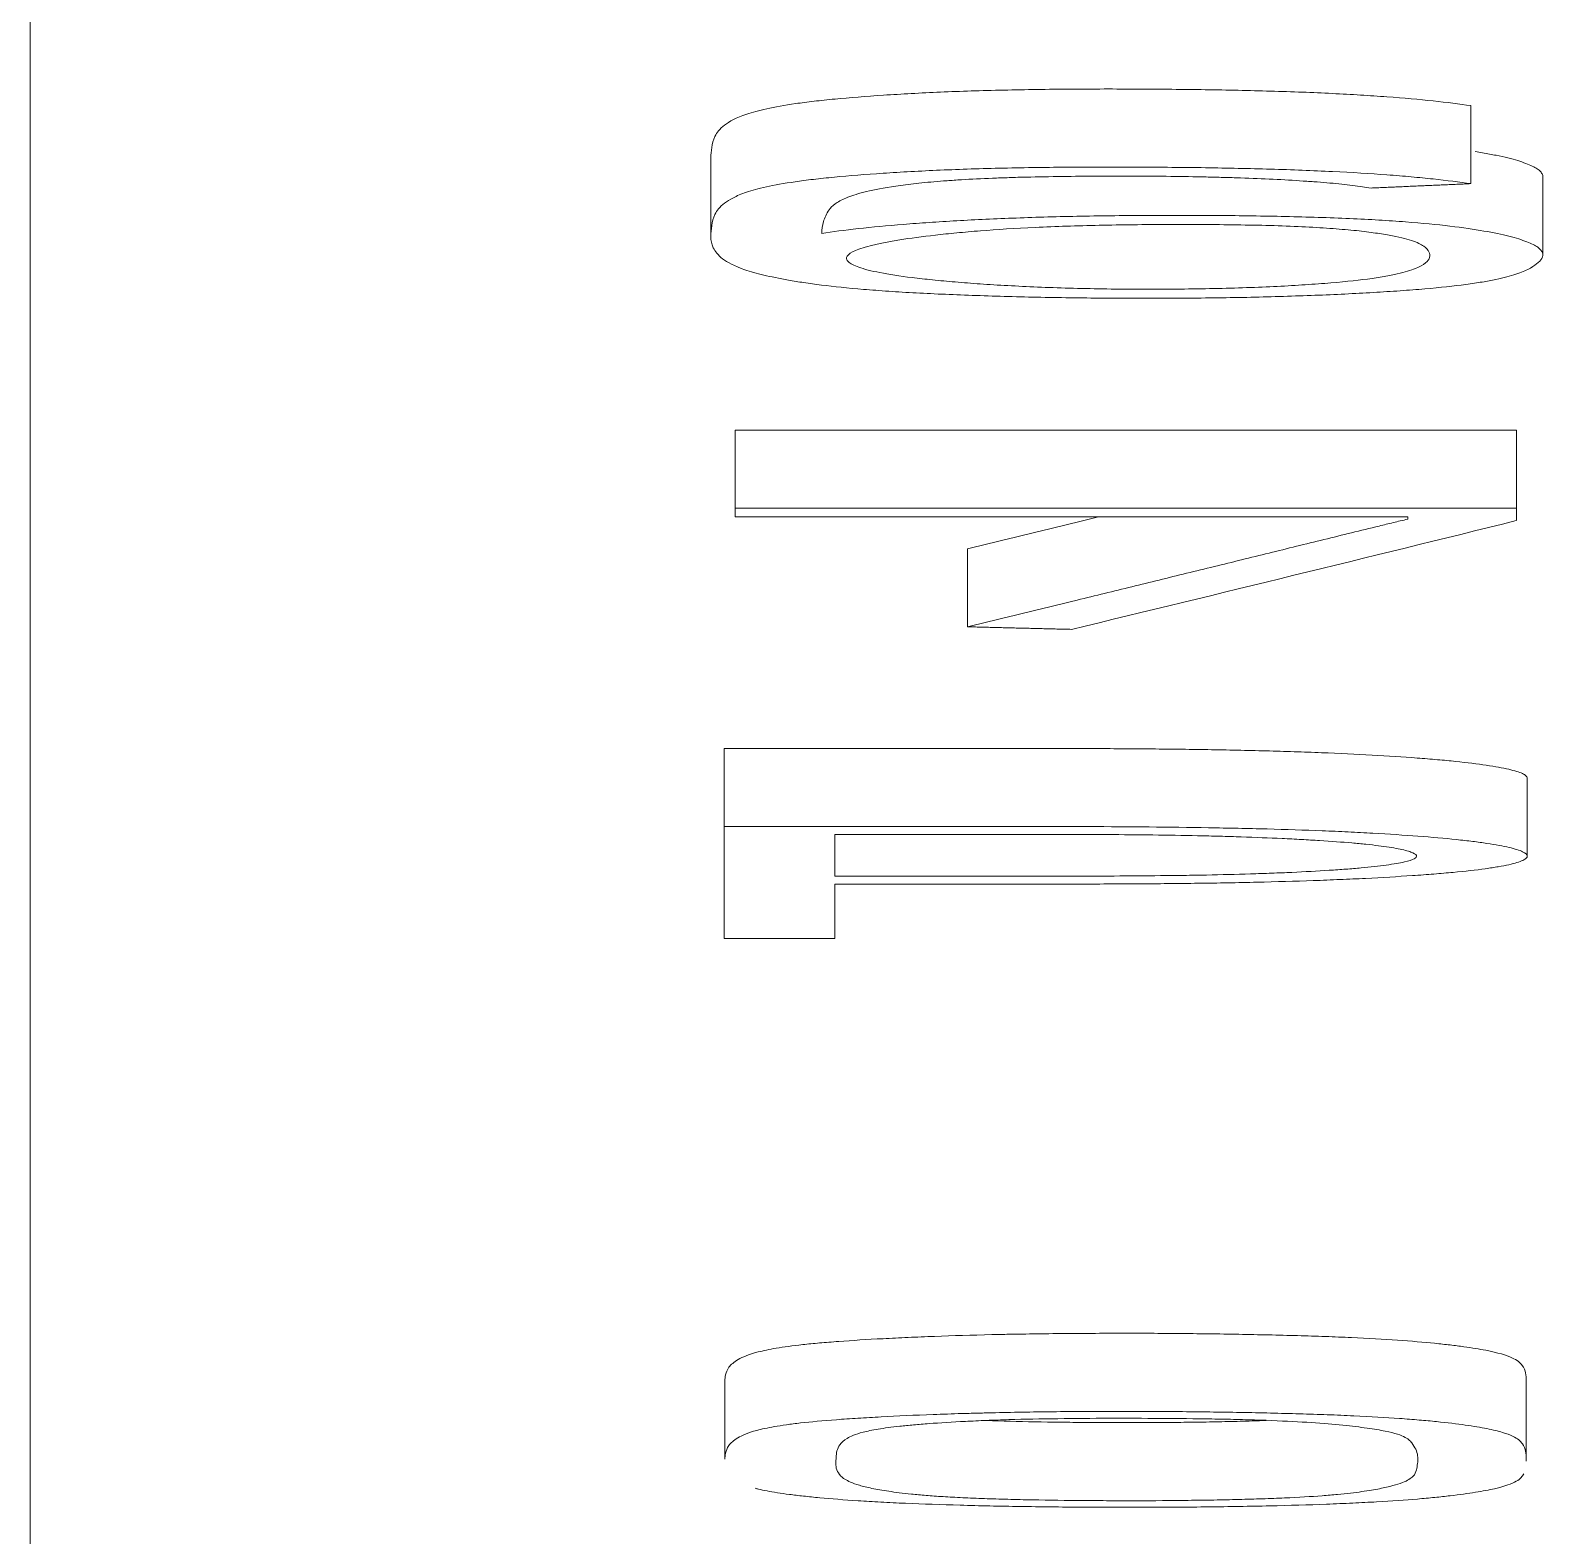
# Model space of a CAD drawing. Header units: millimetres. Extents: x 0 to 594, y 0 to 420.
# Drawn here: x 235.371 to 237.305, y 44.741 to 46.665 of the extents above; entities that cross this region are included whole.
import ezdxf

# ---------------------------------------------------------------- set-up
doc = ezdxf.new("R2010")
doc.units = ezdxf.units.MM
doc.layers.add('1', color=7, linetype='Continuous')

msp = doc.modelspace()

# ---------------------------------------------------------------- linework, layer by layer
at = {"layer": '1', "color": 7, "linetype": 'Continuous', "lineweight": 13}
for p, q in [((235.371, 50.2967), (235.371, 43.1287)), ((237.2121, 46.4686), (237.2121, 46.5683)), ((236.2407, 46.5015), (236.2407, 46.4019)), ((237.304, 46.3777), (237.304, 46.4774)), ((236.2718, 46.0539), (236.2718, 46.1536)), ((237.2704, 46.1536), (236.2718, 46.1536)), ((237.2704, 46.0539), (237.2704, 46.1536)), ((236.2718, 46.0428), (236.2718, 46.0539)), ((236.2718, 46.0539), (237.2704, 46.0539)), ((237.2704, 46.0539), (237.2704, 46.0381)), ((237.1317, 46.0428), (236.2718, 46.0428)), ((237.1317, 46.0398), (237.1317, 46.0428)), ((236.5686, 45.9024), (236.5686, 46.0022)), ((236.2579, 45.6471), (236.2579, 45.7468)), ((237.2842, 45.6094), (237.2842, 45.7091)), ((236.2579, 45.6471), (236.2579, 45.5039)), ((236.3994, 45.5838), (236.3994, 45.6368)), ((236.3994, 45.5039), (236.3994, 45.5737)), ((236.2579, 45.5039), (236.3994, 45.5039)), ((236.2588, 44.9386), (236.2588, 44.8388)), ((237.2828, 44.8362), (237.2828, 44.9361))]:
    msp.add_line(p, q, dxfattribs=at)
msp.add_ellipse((232.3042, 1037.0836), major_axis=(-21.6437, -994.0513), ratio=0.31462, start_param=0.083122, end_param=0.084936, dxfattribs=at)
for points, knots in [([(236.2407, 46.5015), (236.2407, 46.506), (236.2413, 46.5104), (236.2427, 46.5195), (236.2437, 46.5243), (236.2484, 46.5338), (236.2522, 46.5386), (236.2615, 46.5457), (236.2651, 46.5481), (236.2743, 46.5528), (236.2798, 46.5551), (236.2902, 46.5586), (236.2941, 46.5598), (236.3026, 46.5621), (236.3073, 46.5632), (236.3226, 46.5666), (236.3347, 46.5688), (236.3565, 46.5719), (236.3644, 46.5729), (236.3812, 46.5749), (236.3901, 46.5758), (236.4183, 46.5785), (236.4389, 46.5802), (236.473, 46.5824), (236.4848, 46.5831), (236.5091, 46.5844), (236.5216, 46.585), (236.5599, 46.5867), (236.5868, 46.5875), (236.6431, 46.5888), (236.6716, 46.5892), (236.7289, 46.5896), (236.7577, 46.5896), (236.8012, 46.5894), (236.8156, 46.5893), (236.8443, 46.589), (236.8586, 46.5889), (236.901, 46.5882), (236.9288, 46.5876), (236.9699, 46.5864), (236.9834, 46.586), (237.0098, 46.585), (237.0226, 46.5844), (237.0474, 46.5832), (237.0595, 46.5826), (237.0827, 46.5811), (237.094, 46.5804), (237.1265, 46.578), (237.146, 46.5762), (237.1815, 46.5724), (237.1976, 46.5704), (237.2121, 46.5683)], [0, 0, 0, 0, 0.084794, 0.084794, 0.176314, 0.176314, 0.267835, 0.267835, 0.313595, 0.313595, 0.359356, 0.359356, 0.382236, 0.382236, 0.405116, 0.405116, 0.450876, 0.450876, 0.473756, 0.473756, 0.496637, 0.496637, 0.542397, 0.542397, 0.565277, 0.565277, 0.588157, 0.588157, 0.633918, 0.633918, 0.679678, 0.679678, 0.725438, 0.725438, 0.748318, 0.748318, 0.771198, 0.771198, 0.816959, 0.816959, 0.839839, 0.839839, 0.862719, 0.862719, 0.885599, 0.885599, 0.908479, 0.908479, 0.95424, 0.95424, 1, 1, 1, 1]), ([(237.2178, 46.5096), (237.2209, 46.5091), (237.224, 46.5086), (237.2332, 46.507), (237.239, 46.5059), (237.2499, 46.5037), (237.2549, 46.5026), (237.2686, 46.4991), (237.2761, 46.4969), (237.2885, 46.4922), (237.2934, 46.4899), (237.2986, 46.4863), (237.3, 46.4851), (237.3022, 46.4828), (237.303, 46.4816), (237.3038, 46.4794), (237.304, 46.4784), (237.304, 46.4775)], [0, 0, 0, 0, 0.050647, 0.050647, 0.158405, 0.158405, 0.266164, 0.266164, 0.481681, 0.481681, 0.697198, 0.697198, 0.804957, 0.804957, 0.912716, 0.912716, 1, 1, 1, 1]), ([(237.2121, 46.4686), (237.1976, 46.4707), (237.1816, 46.4727), (237.155, 46.4755), (237.1457, 46.4764), (237.1261, 46.4782), (237.1157, 46.4791), (237.0833, 46.4815), (237.0601, 46.4829), (237.0227, 46.4847), (237.0099, 46.4853), (236.9833, 46.4863), (236.9698, 46.4867), (236.9289, 46.4879), (236.9011, 46.4885), (236.8586, 46.4892), (236.8443, 46.4893), (236.8155, 46.4896), (236.801, 46.4897), (236.7577, 46.4899), (236.7289, 46.4899), (236.6859, 46.4896), (236.6716, 46.4894), (236.6431, 46.489), (236.6288, 46.4888), (236.5866, 46.4878), (236.5597, 46.487), (236.5212, 46.4853), (236.5087, 46.4847), (236.4842, 46.4834), (236.4724, 46.4827), (236.4384, 46.4804), (236.4176, 46.4788), (236.3892, 46.476), (236.3802, 46.4751), (236.3634, 46.4731), (236.3557, 46.4721), (236.3342, 46.469), (236.322, 46.4668), (236.3015, 46.4622), (236.2932, 46.4599), (236.2795, 46.4553), (236.2741, 46.453), (236.265, 46.4483), (236.2614, 46.446), (236.2522, 46.4389), (236.2484, 46.4341), (236.2437, 46.4246), (236.2427, 46.4198), (236.2405, 46.4056), (236.2393, 46.3961), (236.2451, 46.3844), (236.2466, 46.382), (236.2505, 46.3773), (236.2528, 46.375), (236.262, 46.368), (236.2708, 46.3633), (236.2878, 46.3575), (236.2915, 46.3564), (236.2995, 46.3541), (236.3038, 46.353), (236.3176, 46.3496), (236.3281, 46.3474), (236.3463, 46.3442), (236.3528, 46.3432), (236.3667, 46.3411), (236.3742, 46.34), (236.3981, 46.3371), (236.4159, 46.3352), (236.4461, 46.3327), (236.4568, 46.3319), (236.4795, 46.3303), (236.4912, 46.3296), (236.5275, 46.3277), (236.5531, 46.3266), (236.5934, 46.3252), (236.6071, 46.3248), (236.6347, 46.324), (236.6486, 46.3237), (236.6907, 46.3229), (236.7192, 46.3225), (236.7625, 46.3222), (236.7771, 46.3221), (236.8063, 46.3221), (236.8208, 46.3221), (236.864, 46.3224), (236.8924, 46.3227), (236.9345, 46.3235), (236.9484, 46.3239), (236.976, 46.3247), (236.9897, 46.3251), (237.0294, 46.3265), (237.0546, 46.3277), (237.0904, 46.3297), (237.1021, 46.3304), (237.1246, 46.3319), (237.1354, 46.3327), (237.166, 46.3352), (237.1841, 46.3371), (237.2077, 46.34), (237.215, 46.3411), (237.2283, 46.3432), (237.2344, 46.3443), (237.2509, 46.3476), (237.2597, 46.3498), (237.2706, 46.3532), (237.2739, 46.3544), (237.2798, 46.3567), (237.2824, 46.3579), (237.2895, 46.3614), (237.2931, 46.3638), (237.3022, 46.3708), (237.3052, 46.3755), (237.3028, 46.3826), (237.3009, 46.3849), (237.2943, 46.3897), (237.2896, 46.392), (237.2773, 46.3968), (237.2698, 46.3991), (237.2518, 46.4037), (237.2412, 46.4059), (237.2161, 46.4103), (237.2018, 46.4124), (237.1689, 46.4163), (237.1503, 46.4182), (237.1178, 46.4206), (237.1064, 46.4214), (237.0825, 46.4228), (237.0701, 46.4234), (237.0442, 46.4246), (237.0307, 46.4251), (237.0031, 46.4259), (236.9892, 46.4263), (236.9469, 46.4273), (236.9181, 46.4277), (236.8742, 46.428), (236.8595, 46.4281), (236.8301, 46.4281), (236.8155, 46.4281), (236.7717, 46.4279), (236.7428, 46.4276), (236.6996, 46.4268), (236.6854, 46.4264), (236.6578, 46.4257), (236.6443, 46.4252), (236.6047, 46.4237), (236.5794, 46.4226), (236.543, 46.4205), (236.5312, 46.4198), (236.5085, 46.4182), (236.4976, 46.4174), (236.4661, 46.4149), (236.4468, 46.4131), (236.4118, 46.4092), (236.3964, 46.4071), (236.3827, 46.405)], [0, 0, 0, 0, 0.015625, 0.015625, 0.023437, 0.023437, 0.03125, 0.03125, 0.046875, 0.046875, 0.054687, 0.054687, 0.0625, 0.0625, 0.078125, 0.078125, 0.085937, 0.085937, 0.09375, 0.09375, 0.109375, 0.109375, 0.117187, 0.117187, 0.125, 0.125, 0.140625, 0.140625, 0.148437, 0.148437, 0.15625, 0.15625, 0.171875, 0.171875, 0.179687, 0.179687, 0.1875, 0.1875, 0.203125, 0.203125, 0.21875, 0.21875, 0.234375, 0.234375, 0.25, 0.25, 0.28125, 0.28125, 0.3125, 0.3125, 0.375, 0.375, 0.390625, 0.390625, 0.40625, 0.40625, 0.4375, 0.4375, 0.445313, 0.445313, 0.453125, 0.453125, 0.46875, 0.46875, 0.476563, 0.476563, 0.484375, 0.484375, 0.5, 0.5, 0.507813, 0.507813, 0.515625, 0.515625, 0.53125, 0.53125, 0.539063, 0.539063, 0.546875, 0.546875, 0.5625, 0.5625, 0.570313, 0.570313, 0.578125, 0.578125, 0.59375, 0.59375, 0.601563, 0.601563, 0.609375, 0.609375, 0.625, 0.625, 0.632813, 0.632813, 0.640625, 0.640625, 0.65625, 0.65625, 0.664063, 0.664063, 0.671875, 0.671875, 0.6875, 0.6875, 0.695313, 0.695313, 0.703125, 0.703125, 0.71875, 0.71875, 0.75, 0.75, 0.765625, 0.765625, 0.78125, 0.78125, 0.796875, 0.796875, 0.8125, 0.8125, 0.828125, 0.828125, 0.84375, 0.84375, 0.851563, 0.851563, 0.859375, 0.859375, 0.867188, 0.867188, 0.875, 0.875, 0.890625, 0.890625, 0.898438, 0.898438, 0.90625, 0.90625, 0.921875, 0.921875, 0.929688, 0.929688, 0.9375, 0.9375, 0.953125, 0.953125, 0.960938, 0.960938, 0.96875, 0.96875, 0.984375, 0.984375, 1, 1, 1, 1]), ([(236.3827, 46.405), (236.3826, 46.41), (236.3833, 46.4151), (236.3855, 46.4226), (236.3864, 46.4251), (236.3887, 46.4302), (236.39, 46.4327), (236.3938, 46.4377), (236.3961, 46.4402), (236.403, 46.4452), (236.4075, 46.4477), (236.4165, 46.4515), (236.4198, 46.4527), (236.4273, 46.4552), (236.4315, 46.4565), (236.4456, 46.4601), (236.4569, 46.4625), (236.4753, 46.4653), (236.4792, 46.4659), (236.4874, 46.467), (236.4917, 46.4675), (236.5053, 46.4691), (236.5152, 46.4701), (236.5313, 46.4715), (236.5368, 46.472), (236.5485, 46.4728), (236.5547, 46.4732), (236.5736, 46.4744), (236.5868, 46.475), (236.6077, 46.4759), (236.6148, 46.4761), (236.6293, 46.4766), (236.6367, 46.4768), (236.6592, 46.4773), (236.6744, 46.4776), (236.7049, 46.478), (236.7202, 46.4781), (236.7511, 46.4783), (236.7668, 46.4783), (236.7978, 46.4782), (236.8132, 46.4781), (236.8437, 46.4777), (236.8663, 46.4774), (236.8885, 46.4768), (236.9032, 46.4764), (236.9105, 46.4762), (236.9322, 46.4754), (236.9461, 46.4749), (236.9728, 46.4736), (236.9857, 46.4728), (237.004, 46.4716), (237.0099, 46.4712), (237.0213, 46.4703), (237.0268, 46.4699), (237.0425, 46.4685), (237.0521, 46.4675), (237.0697, 46.4653), (237.0776, 46.4642), (237.0845, 46.463)], [0, 0, 0, 0, 0.125, 0.125, 0.1875, 0.1875, 0.25, 0.25, 0.3125, 0.3125, 0.375, 0.375, 0.40625, 0.40625, 0.4375, 0.4375, 0.5, 0.5, 0.515625, 0.515625, 0.53125, 0.53125, 0.5625, 0.5625, 0.578125, 0.578125, 0.59375, 0.59375, 0.625, 0.625, 0.640625, 0.640625, 0.65625, 0.65625, 0.6875, 0.6875, 0.71875, 0.71875, 0.75, 0.75, 0.78125, 0.78125, 0.8125, 0.828125, 0.828125, 0.84375, 0.84375, 0.875, 0.875, 0.90625, 0.90625, 0.921875, 0.921875, 0.9375, 0.9375, 0.96875, 0.96875, 1, 1, 1, 1]), ([(236.6556, 46.4127), (236.6815, 46.4139), (236.7088, 46.4148), (236.7514, 46.4157), (236.766, 46.4159), (236.7953, 46.4163), (236.8246, 46.4165), (236.854, 46.4164), (236.8834, 46.4163), (236.8982, 46.4162), (236.9272, 46.4157), (236.9415, 46.4155), (236.9695, 46.4147), (236.9833, 46.4142), (237.0089, 46.413), (237.0208, 46.4123), (237.0429, 46.4107), (237.0532, 46.4098), (237.0716, 46.408), (237.0799, 46.407), (237.0949, 46.4049), (237.1016, 46.4038), (237.1197, 46.4005), (237.1289, 46.3982), (237.1397, 46.3947), (237.1428, 46.3935), (237.148, 46.3912), (237.1501, 46.39), (237.1554, 46.3864), (237.1572, 46.384), (237.1595, 46.3792), (237.1599, 46.3768), (237.158, 46.3697), (237.1528, 46.3649), (237.1353, 46.3578), (237.1279, 46.3555), (237.1131, 46.3521), (237.1075, 46.351), (237.0949, 46.3488), (237.0879, 46.3478), (237.0647, 46.3447), (237.0465, 46.3429), (237.0201, 46.3408), (237.0146, 46.3404), (237.0034, 46.3396), (236.9977, 46.3392), (236.9802, 46.3381), (236.968, 46.3375), (236.9425, 46.3363), (236.9291, 46.3358), (236.9013, 46.335), (236.8731, 46.3343), (236.8442, 46.3339), (236.8148, 46.3337), (236.7999, 46.3337), (236.7705, 46.3338), (236.756, 46.3339), (236.7272, 46.3344), (236.7129, 46.3347), (236.6708, 46.3359), (236.6448, 46.337), (236.6081, 46.339), (236.5963, 46.3397), (236.574, 46.3413), (236.5527, 46.3429), (236.5334, 46.3447), (236.515, 46.3466), (236.5063, 46.3475), (236.482, 46.3506), (236.4683, 46.3527), (236.4513, 46.356), (236.4463, 46.3571), (236.4373, 46.3594), (236.4334, 46.3606), (236.4235, 46.3641), (236.4191, 46.3664), (236.4154, 46.37), (236.4146, 46.3712), (236.4141, 46.3736), (236.4144, 46.3748), (236.4166, 46.3784), (236.4201, 46.3808), (236.4311, 46.3855), (236.4385, 46.3878), (236.4527, 46.3913), (236.458, 46.3924), (236.4695, 46.3946), (236.4757, 46.3957), (236.4957, 46.3989), (236.5108, 46.4009), (236.5364, 46.4039), (236.5455, 46.4048), (236.5646, 46.4066), (236.5748, 46.4075), (236.6066, 46.41), (236.6297, 46.4115), (236.6556, 46.4127)], [0, 0, 0, 0, 0.03125, 0.03125, 0.046875, 0.046875, 0.0625, 0.078125, 0.078125, 0.09375, 0.09375, 0.109375, 0.109375, 0.125, 0.125, 0.140625, 0.140625, 0.15625, 0.15625, 0.171875, 0.171875, 0.1875, 0.1875, 0.21875, 0.21875, 0.234375, 0.234375, 0.25, 0.25, 0.28125, 0.28125, 0.3125, 0.3125, 0.375, 0.375, 0.40625, 0.40625, 0.421875, 0.421875, 0.4375, 0.4375, 0.46875, 0.46875, 0.476563, 0.476563, 0.484375, 0.484375, 0.5, 0.5, 0.515625, 0.515625, 0.53125, 0.546875, 0.546875, 0.5625, 0.5625, 0.578125, 0.578125, 0.59375, 0.59375, 0.625, 0.625, 0.640625, 0.640625, 0.65625, 0.671875, 0.671875, 0.6875, 0.6875, 0.71875, 0.71875, 0.734375, 0.734375, 0.75, 0.75, 0.78125, 0.78125, 0.796875, 0.796875, 0.8125, 0.8125, 0.84375, 0.84375, 0.875, 0.875, 0.890625, 0.890625, 0.90625, 0.90625, 0.9375, 0.9375, 0.953125, 0.953125, 0.96875, 0.96875, 1, 1, 1, 1]), ([(236.7361, 46.0428), (236.727, 46.0406), (236.718, 46.0384), (236.6622, 46.0248), (236.6153, 46.0135), (236.5686, 46.0022)], [0, 0, 0, 0, 0.162304, 0.162304, 1, 1, 1, 1]), ([(236.5686, 45.9024), (236.6153, 45.9137), (236.6622, 45.9251), (236.7323, 45.9422), (236.7556, 45.9479), (236.802, 45.9593), (236.8253, 45.965), (236.8605, 45.9736), (236.8723, 45.9765), (236.8958, 45.9822), (236.9075, 45.9851), (236.9425, 45.9937), (236.9658, 45.9995), (237.0126, 46.011), (237.036, 46.0167), (237.0713, 46.0254), (237.0831, 46.0283), (237.1009, 46.0326), (237.1069, 46.0341), (237.1159, 46.0362), (237.1189, 46.037), (237.125, 46.0384), (237.1282, 46.0391), (237.1317, 46.0398)], [0, 0, 0, 0, 0.25, 0.25, 0.375, 0.375, 0.5, 0.5, 0.5625, 0.5625, 0.625, 0.625, 0.75, 0.75, 0.875, 0.875, 0.9375, 0.9375, 0.96875, 0.96875, 0.984375, 0.984375, 1, 1, 1, 1]), ([(236.2579, 45.7468), (236.3095, 45.7468), (236.3868, 45.7468), (236.4642, 45.7468), (236.5158, 45.7469), (236.5416, 45.7469), (236.6189, 45.747), (236.6705, 45.747), (236.7478, 45.7467), (236.7735, 45.7466), (236.825, 45.7461), (236.8507, 45.7458), (236.9011, 45.745), (236.9259, 45.7445), (236.9623, 45.7435), (236.9743, 45.7432), (236.998, 45.7424), (237.0097, 45.742), (237.0439, 45.7406), (237.0654, 45.7396), (237.1061, 45.7373), (237.1253, 45.7361), (237.1523, 45.734), (237.161, 45.7333), (237.1775, 45.7319), (237.2009, 45.7296), (237.2205, 45.7272), (237.2431, 45.7239), (237.2528, 45.7221), (237.2682, 45.7185), (237.274, 45.7167), (237.28, 45.714), (237.2815, 45.713), (237.2836, 45.7112), (237.2841, 45.7102), (237.2842, 45.7092), (237.2842, 45.7092), (237.2842, 45.7091)], [0, 0, 0, 0, 0.117481, 0.176222, 0.176222, 0.234962, 0.234962, 0.352444, 0.352444, 0.411184, 0.411184, 0.469925, 0.469925, 0.528665, 0.528665, 0.558036, 0.558036, 0.587406, 0.587406, 0.646147, 0.646147, 0.704887, 0.704887, 0.734258, 0.734258, 0.763628, 0.822368, 0.822368, 0.881109, 0.881109, 0.93985, 0.93985, 0.96922, 0.96922, 0.99859, 0.99859, 1, 1, 1, 1]), ([(236.3994, 45.5737), (236.451, 45.5737), (236.5026, 45.5737), (236.6059, 45.5737), (236.6575, 45.5736), (236.7349, 45.5737), (236.7607, 45.5738), (236.7994, 45.574), (236.8122, 45.5741), (236.838, 45.5744), (236.8509, 45.5745), (236.8892, 45.575), (236.9143, 45.5754), (236.9633, 45.5766), (236.9873, 45.5773), (237.0223, 45.5785), (237.0338, 45.579), (237.056, 45.5799), (237.0669, 45.5804), (237.0986, 45.582), (237.1187, 45.5832), (237.1469, 45.5851), (237.1561, 45.5858), (237.1734, 45.5871), (237.1817, 45.5879), (237.205, 45.5901), (237.2187, 45.5916), (237.2365, 45.5941), (237.242, 45.5949), (237.2521, 45.5967), (237.2566, 45.5975), (237.2686, 45.6002), (237.2745, 45.602), (237.2804, 45.6048), (237.2818, 45.6057), (237.2838, 45.6076), (237.2842, 45.6085), (237.2841, 45.6113), (237.2821, 45.6132), (237.2763, 45.6159), (237.2739, 45.6168), (237.2681, 45.6187), (237.2647, 45.6196), (237.2532, 45.6223), (237.2438, 45.624), (237.227, 45.6265), (237.2209, 45.6273), (237.2079, 45.629), (237.2009, 45.6297), (237.1786, 45.6321), (237.1622, 45.6335), (237.1267, 45.6362), (237.1075, 45.6375), (237.0766, 45.6392), (237.066, 45.6398), (237.0443, 45.6408), (237.0333, 45.6413), (236.9994, 45.6426), (236.9759, 45.6434), (236.9394, 45.6444), (236.927, 45.6446), (236.902, 45.6452), (236.8895, 45.6454), (236.8265, 45.6464), (236.7754, 45.6469), (236.6981, 45.6472), (236.6722, 45.6472), (236.6204, 45.6472), (236.5686, 45.6472), (236.5168, 45.6471), (236.465, 45.6471), (236.3874, 45.647), (236.3097, 45.6471), (236.2579, 45.6471)], [0, 0, 0, 0, 0.0625, 0.0625, 0.125, 0.125, 0.15625, 0.15625, 0.171875, 0.171875, 0.1875, 0.1875, 0.21875, 0.21875, 0.25, 0.25, 0.265625, 0.265625, 0.28125, 0.28125, 0.3125, 0.3125, 0.328125, 0.328125, 0.34375, 0.34375, 0.375, 0.375, 0.390625, 0.390625, 0.40625, 0.40625, 0.4375, 0.4375, 0.453125, 0.453125, 0.46875, 0.46875, 0.5, 0.5, 0.515625, 0.515625, 0.53125, 0.53125, 0.5625, 0.5625, 0.578125, 0.578125, 0.59375, 0.59375, 0.625, 0.625, 0.65625, 0.65625, 0.671875, 0.671875, 0.6875, 0.6875, 0.71875, 0.71875, 0.734375, 0.734375, 0.75, 0.75, 0.8125, 0.8125, 0.84375, 0.84375, 0.875, 0.90625, 0.90625, 0.9375, 1, 1, 1, 1]), ([(236.3994, 45.6368), (236.4381, 45.6369), (236.4768, 45.6368), (236.5348, 45.6368), (236.5542, 45.6368), (236.5929, 45.6369), (236.6123, 45.6369), (236.6704, 45.637), (236.7091, 45.637), (236.767, 45.6368), (236.7863, 45.6366), (236.8247, 45.6362), (236.8438, 45.6358), (236.8725, 45.6352), (236.882, 45.635), (236.9006, 45.6345), (236.9097, 45.6342), (236.9368, 45.6333), (236.9542, 45.6326), (236.9793, 45.6315), (236.9876, 45.631), (237.0035, 45.6302), (237.0113, 45.6297), (237.0336, 45.6283), (237.0474, 45.6273), (237.0663, 45.6256), (237.0723, 45.6251), (237.0837, 45.6239), (237.089, 45.6233), (237.1038, 45.6214), (237.1122, 45.6201), (237.1226, 45.6181), (237.1257, 45.6174), (237.1312, 45.616), (237.1335, 45.6153), (237.1394, 45.6132), (237.1417, 45.6118), (237.1429, 45.6096), (237.1428, 45.6089), (237.142, 45.6075), (237.1411, 45.6068), (237.1372, 45.6046), (237.133, 45.6032), (237.1241, 45.6012), (237.1207, 45.6005), (237.113, 45.5992), (237.1087, 45.5986), (237.0947, 45.5966), (237.0839, 45.5954), (237.0656, 45.5938), (237.0592, 45.5932), (237.0456, 45.5922), (237.0384, 45.5917), (237.016, 45.5902), (237.0001, 45.5894), (236.9749, 45.5882), (236.9663, 45.5879), (236.9486, 45.5872), (236.9395, 45.5869), (236.912, 45.5861), (236.8933, 45.5856), (236.8645, 45.585), (236.8548, 45.5849), (236.8353, 45.5846), (236.8254, 45.5845), (236.7957, 45.5842), (236.7759, 45.584), (236.7363, 45.5839), (236.7165, 45.5838), (236.6769, 45.5838), (236.6373, 45.5838), (236.5976, 45.5838), (236.5579, 45.5838), (236.5381, 45.5838), (236.4787, 45.5839), (236.439, 45.5838), (236.3994, 45.5838)], [0, 0, 0, 0, 0.0625, 0.0625, 0.09375, 0.09375, 0.125, 0.125, 0.1875, 0.1875, 0.21875, 0.21875, 0.25, 0.25, 0.265625, 0.265625, 0.28125, 0.28125, 0.3125, 0.3125, 0.328125, 0.328125, 0.34375, 0.34375, 0.375, 0.375, 0.390625, 0.390625, 0.40625, 0.40625, 0.4375, 0.4375, 0.453125, 0.453125, 0.46875, 0.46875, 0.5, 0.5, 0.515625, 0.515625, 0.53125, 0.53125, 0.5625, 0.5625, 0.578125, 0.578125, 0.59375, 0.59375, 0.625, 0.625, 0.640625, 0.640625, 0.65625, 0.65625, 0.6875, 0.6875, 0.703125, 0.703125, 0.71875, 0.71875, 0.75, 0.75, 0.765625, 0.765625, 0.78125, 0.78125, 0.8125, 0.8125, 0.84375, 0.84375, 0.875, 0.90625, 0.90625, 0.9375, 0.9375, 1, 1, 1, 1]), ([(236.5999, 44.9979), (236.5743, 44.9973), (236.5499, 44.9966), (236.5152, 44.9953), (236.5039, 44.9948), (236.482, 44.9939), (236.4713, 44.9933), (236.4403, 44.9917), (236.4214, 44.9905), (236.3956, 44.9886), (236.3875, 44.9879), (236.3722, 44.9866), (236.3649, 44.9859), (236.3449, 44.9837), (236.3338, 44.9822), (236.3198, 44.9798), (236.3156, 44.979), (236.3079, 44.9774), (236.3044, 44.9766), (236.2886, 44.9726), (236.2813, 44.9694), (236.2702, 44.9628), (236.2664, 44.9596), (236.2616, 44.9531), (236.2604, 44.9498), (236.2591, 44.9439), (236.2588, 44.9412), (236.2588, 44.9386)], [0, 0, 0, 0, 0.073384, 0.073384, 0.110076, 0.110076, 0.146767, 0.146767, 0.220151, 0.220151, 0.256843, 0.256843, 0.293535, 0.293535, 0.366919, 0.366919, 0.40361, 0.40361, 0.440302, 0.440302, 0.58707, 0.58707, 0.733837, 0.733837, 0.880605, 0.880605, 1, 1, 1, 1]), ([(237.2828, 44.936), (237.2828, 44.9371), (237.2828, 44.9381), (237.2827, 44.9424), (237.2826, 44.9457), (237.2813, 44.9522), (237.2801, 44.9554), (237.2765, 44.9603), (237.275, 44.9619), (237.2708, 44.9651), (237.2681, 44.9668), (237.2575, 44.9716), (237.2469, 44.9748), (237.2231, 44.9795), (237.2139, 44.981), (237.1976, 44.9832), (237.1918, 44.984), (237.1794, 44.9854), (237.1728, 44.9862), (237.1518, 44.9882), (237.1361, 44.9896), (237.1003, 44.9921), (237.0807, 44.9932), (237.0487, 44.9946), (237.0376, 44.9951), (237.0146, 44.9959), (237.0027, 44.9963), (236.9661, 44.9973), (236.9411, 44.9979), (236.89, 44.9988), (236.8639, 44.9992), (236.8239, 44.9995), (236.8105, 44.9996), (236.7838, 44.9997), (236.7705, 44.9997), (236.7306, 44.9996), (236.7042, 44.9995), (236.6646, 44.999), (236.6514, 44.9989), (236.6319, 44.9985), (236.6222, 44.9984), (236.6126, 44.9982), (236.6063, 44.998), (236.6031, 44.998), (236.5999, 44.9979)], [0, 0, 0, 0, 0.034801, 0.034801, 0.142045, 0.142045, 0.24929, 0.24929, 0.302912, 0.302912, 0.356534, 0.356534, 0.463778, 0.463778, 0.5174, 0.5174, 0.544211, 0.544211, 0.571023, 0.571023, 0.624645, 0.624645, 0.678267, 0.678267, 0.705078, 0.705078, 0.731889, 0.731889, 0.785511, 0.785511, 0.839133, 0.839133, 0.865945, 0.865945, 0.892756, 0.892756, 0.946378, 0.946378, 0.973189, 0.973189, 0.986594, 0.993297, 0.993297, 1, 1, 1, 1]), ([(236.2588, 44.8388), (236.2588, 44.8413), (236.2591, 44.8439), (236.2603, 44.8497), (236.2614, 44.853), (236.2662, 44.8595), (236.2698, 44.8627), (236.2806, 44.8692), (236.2877, 44.8724), (236.3057, 44.8772), (236.313, 44.8788), (236.3267, 44.8812), (236.3318, 44.882), (236.343, 44.8835), (236.349, 44.8843), (236.3687, 44.8865), (236.384, 44.8879), (236.41, 44.8899), (236.4192, 44.8905), (236.4384, 44.8917), (236.4483, 44.8923), (236.4793, 44.894), (236.5015, 44.895), (236.5369, 44.8963), (236.5492, 44.8967), (236.5679, 44.8973), (236.5774, 44.8975), (236.5886, 44.8978), (236.5934, 44.8979), (236.5967, 44.898), (236.5983, 44.898), (236.5999, 44.8981)], [0, 0, 0, 0, 0.116868, 0.116868, 0.264057, 0.264057, 0.411245, 0.411245, 0.558434, 0.558434, 0.632028, 0.632028, 0.668825, 0.668825, 0.705623, 0.705623, 0.779217, 0.779217, 0.816014, 0.816014, 0.852811, 0.852811, 0.926406, 0.926406, 0.963203, 0.963203, 0.981601, 0.990801, 0.9954, 0.9954, 1, 1, 1, 1]), ([(236.5999, 44.8981), (236.6254, 44.8987), (236.6514, 44.8991), (236.7041, 44.8997), (236.7308, 44.8998), (236.7851, 44.8999), (236.8121, 44.8998), (236.8652, 44.8993), (236.8916, 44.899), (236.9306, 44.8983), (236.9435, 44.898), (236.9687, 44.8974), (236.9934, 44.8968), (237.0171, 44.896), (237.0344, 44.8954), (237.0402, 44.8951), (237.0514, 44.8947), (237.057, 44.8944), (237.084, 44.8932), (237.1034, 44.892), (237.1297, 44.8902), (237.138, 44.8895), (237.1538, 44.8882), (237.1613, 44.8875), (237.1822, 44.8854), (237.1943, 44.8839), (237.2156, 44.8809), (237.2247, 44.8794), (237.2365, 44.877), (237.2401, 44.8762), (237.2467, 44.8746), (237.2556, 44.8722), (237.2704, 44.8666), (237.2756, 44.8618), (237.2802, 44.8554), (237.2814, 44.8521), (237.2826, 44.8457), (237.2827, 44.8425), (237.2828, 44.8383), (237.2828, 44.8372), (237.2828, 44.8362)], [0, 0, 0, 0, 0.05366, 0.05366, 0.107319, 0.107319, 0.160979, 0.160979, 0.214638, 0.214638, 0.241468, 0.241468, 0.268298, 0.295128, 0.295128, 0.308543, 0.308543, 0.321958, 0.321958, 0.375617, 0.375617, 0.402447, 0.402447, 0.429277, 0.429277, 0.482936, 0.482936, 0.536596, 0.536596, 0.563426, 0.563426, 0.590255, 0.643915, 0.751234, 0.751234, 0.858553, 0.858553, 0.965873, 0.965873, 1, 1, 1, 1]), ([(236.9429, 44.8887), (236.9629, 44.888), (236.9805, 44.8872), (237.0124, 44.8853), (237.0268, 44.8842), (237.0519, 44.8819), (237.0628, 44.8807), (237.082, 44.8782), (237.0904, 44.8769), (237.1116, 44.873), (237.1205, 44.8704), (237.129, 44.8663), (237.1311, 44.865), (237.1343, 44.8623), (237.1355, 44.8609), (237.1408, 44.8541), (237.1433, 44.8487), (237.1449, 44.8378), (237.1439, 44.8324), (237.1424, 44.8243), (237.1415, 44.8203), (237.1377, 44.8162), (237.1342, 44.8136), (237.132, 44.8122), (237.1236, 44.8082), (237.1156, 44.8056), (237.0989, 44.8017), (237.0926, 44.8004), (237.0812, 44.7985), (237.0771, 44.7979), (237.0683, 44.7967), (237.0587, 44.7955), (237.0476, 44.7943), (237.0356, 44.7932), (237.029, 44.7926), (237.008, 44.791), (236.9921, 44.7901), (236.965, 44.7889), (236.9554, 44.7885), (236.9359, 44.7879), (236.9258, 44.7876), (236.9051, 44.7871), (236.8945, 44.7868), (236.8728, 44.7864), (236.8619, 44.7863), (236.8291, 44.7859), (236.8069, 44.7857), (236.7733, 44.7857), (236.762, 44.7857), (236.7395, 44.7858), (236.7283, 44.7858), (236.6951, 44.7861), (236.6733, 44.7864), (236.6413, 44.787), (236.6306, 44.7872), (236.61, 44.7878), (236.5901, 44.7884), (236.5715, 44.7891), (236.5582, 44.7898), (236.5538, 44.79), (236.5455, 44.7904), (236.5415, 44.7907), (236.5298, 44.7914), (236.5227, 44.7919), (236.5093, 44.793), (236.5031, 44.7935), (236.4859, 44.7953), (236.4764, 44.7965), (236.4599, 44.799), (236.4529, 44.8002), (236.4436, 44.8022), (236.4407, 44.8028), (236.4354, 44.8041), (236.4281, 44.8061), (236.4225, 44.8081), (236.4134, 44.812), (236.4097, 44.8146), (236.4017, 44.8226), (236.4005, 44.8279), (236.4005, 44.8359), (236.4007, 44.8386), (236.4011, 44.8439), (236.4017, 44.8519), (236.4063, 44.86), (236.4171, 44.8667), (236.4196, 44.868), (236.4262, 44.8707), (236.4302, 44.872), (236.438, 44.874), (236.4409, 44.8746), (236.4473, 44.8759), (236.4509, 44.8766), (236.4625, 44.8785), (236.4717, 44.8797), (236.4879, 44.8814), (236.4937, 44.882), (236.5062, 44.8831), (236.5128, 44.8837), (236.5338, 44.8853), (236.5492, 44.8862), (236.5747, 44.8875), (236.5837, 44.8879), (236.6023, 44.8887), (236.6119, 44.889), (236.6415, 44.8899), (236.6625, 44.8903), (236.7061, 44.8908), (236.7279, 44.891), (236.7719, 44.8911), (236.7939, 44.891), (236.838, 44.8907), (236.8598, 44.8905), (236.8917, 44.89), (236.9022, 44.8898), (236.9178, 44.8894), (236.9229, 44.8893), (236.9305, 44.8891), (236.933, 44.889), (236.938, 44.8888), (236.9404, 44.8888), (236.9429, 44.8887)], [0, 0, 0, 0, 0.015625, 0.015625, 0.03125, 0.03125, 0.046875, 0.046875, 0.0625, 0.0625, 0.09375, 0.09375, 0.109375, 0.109375, 0.125, 0.125, 0.1875, 0.1875, 0.25, 0.25, 0.28125, 0.296875, 0.296875, 0.3125, 0.3125, 0.34375, 0.34375, 0.359375, 0.359375, 0.367188, 0.367188, 0.375, 0.382813, 0.382813, 0.390625, 0.390625, 0.40625, 0.40625, 0.414063, 0.414063, 0.421875, 0.421875, 0.429688, 0.429688, 0.4375, 0.4375, 0.453125, 0.453125, 0.460938, 0.460938, 0.46875, 0.46875, 0.484375, 0.484375, 0.492188, 0.492188, 0.5, 0.507813, 0.507813, 0.511719, 0.511719, 0.515625, 0.515625, 0.523438, 0.523438, 0.53125, 0.53125, 0.546875, 0.546875, 0.5625, 0.5625, 0.570313, 0.570313, 0.578125, 0.59375, 0.59375, 0.625, 0.625, 0.6875, 0.6875, 0.71875, 0.71875, 0.75, 0.8125, 0.8125, 0.828125, 0.828125, 0.84375, 0.84375, 0.851563, 0.851563, 0.859375, 0.859375, 0.875, 0.875, 0.882813, 0.882813, 0.890625, 0.890625, 0.90625, 0.90625, 0.914063, 0.914063, 0.921875, 0.921875, 0.9375, 0.9375, 0.953125, 0.953125, 0.96875, 0.96875, 0.984375, 0.984375, 0.992188, 0.992188, 0.996094, 0.996094, 0.998047, 0.998047, 1, 1, 1, 1]), ([(236.5932, 44.8881), (236.5981, 44.888), (236.6031, 44.8878), (236.6283, 44.8871), (236.6493, 44.8866), (236.6816, 44.8861), (236.6925, 44.886), (236.7146, 44.8857), (236.7258, 44.8857), (236.7592, 44.8855), (236.7815, 44.8855), (236.8149, 44.8856), (236.8262, 44.8857), (236.8482, 44.8859), (236.8701, 44.8862), (236.8913, 44.8866), (236.9122, 44.8871), (236.9226, 44.8873), (236.9388, 44.8878), (236.9448, 44.888), (236.9507, 44.8882)], [0, 0, 0, 0, 0.045528, 0.045528, 0.225481, 0.225481, 0.315458, 0.315458, 0.405435, 0.405435, 0.585388, 0.585388, 0.675364, 0.675364, 0.765341, 0.855318, 0.855318, 0.945294, 0.945294, 1, 1, 1, 1]), ([(237.2797, 44.8202), (237.2797, 44.8201), (237.2797, 44.8201), (237.278, 44.8169), (237.2756, 44.8137), (237.2646, 44.8074), (237.256, 44.8042), (237.2389, 44.8003), (237.2351, 44.7995), (237.227, 44.798), (237.2226, 44.7972), (237.2085, 44.7949), (237.1979, 44.7935), (237.1794, 44.7913), (237.1729, 44.7906), (237.1589, 44.7892), (237.1515, 44.7885), (237.1282, 44.7866), (237.111, 44.7854), (237.082, 44.7837), (237.0718, 44.7832), (237.0557, 44.7824), (237.0501, 44.7822), (237.039, 44.7817), (237.0333, 44.7815), (237.0045, 44.7804), (236.9803, 44.7797), (236.9424, 44.7789), (236.9294, 44.7786), (236.9032, 44.7782), (236.89, 44.778), (236.8503, 44.7775), (236.8236, 44.7774), (236.7831, 44.7773), (236.7696, 44.7773), (236.7424, 44.7773), (236.7288, 44.7774), (236.6885, 44.7776), (236.662, 44.7779), (236.623, 44.7786), (236.6101, 44.7788), (236.5846, 44.7793), (236.5719, 44.7796), (236.535, 44.7807), (236.5116, 44.7815), (236.4788, 44.7829), (236.4682, 44.7834), (236.4479, 44.7845), (236.4383, 44.7851), (236.411, 44.7868), (236.3947, 44.7881), (236.3726, 44.7902), (236.3657, 44.7909), (236.3528, 44.7923), (236.3468, 44.793), (236.3301, 44.7952), (236.3207, 44.7967), (236.3086, 44.799), (236.3049, 44.7998), (236.3002, 44.8009), (236.2989, 44.8012), (236.2976, 44.8016)], [0, 0, 0, 0, 0.000965, 0.000965, 0.097472, 0.097472, 0.193978, 0.193978, 0.218105, 0.218105, 0.242231, 0.242231, 0.290484, 0.290484, 0.314611, 0.314611, 0.338738, 0.338738, 0.386991, 0.386991, 0.411118, 0.411118, 0.423181, 0.423181, 0.435244, 0.435244, 0.483497, 0.483497, 0.507624, 0.507624, 0.531751, 0.531751, 0.580004, 0.580004, 0.60413, 0.60413, 0.628257, 0.628257, 0.67651, 0.67651, 0.700637, 0.700637, 0.724764, 0.724764, 0.773017, 0.773017, 0.797143, 0.797143, 0.82127, 0.82127, 0.869523, 0.869523, 0.89365, 0.89365, 0.917776, 0.917776, 0.96603, 0.96603, 0.990156, 0.990156, 1, 1, 1, 1])]:
    msp.add_open_spline(points, degree=3, knots=knots, dxfattribs=at)
for points, weights in [([(237.0845, 46.463), (237.1483, 46.4658), (237.2121, 46.4686)], [0.499999980048, 0.500000019952, 0.499999980048]), ([(236.7017, 45.8991), (236.6351, 45.9007), (236.5686, 45.9024)], [0.499999570966, 0.500000429034, 0.499999570966])]:
    msp.add_rational_spline(points, weights, degree=2, dxfattribs=at)

doc.saveas('drawing.dxf')
